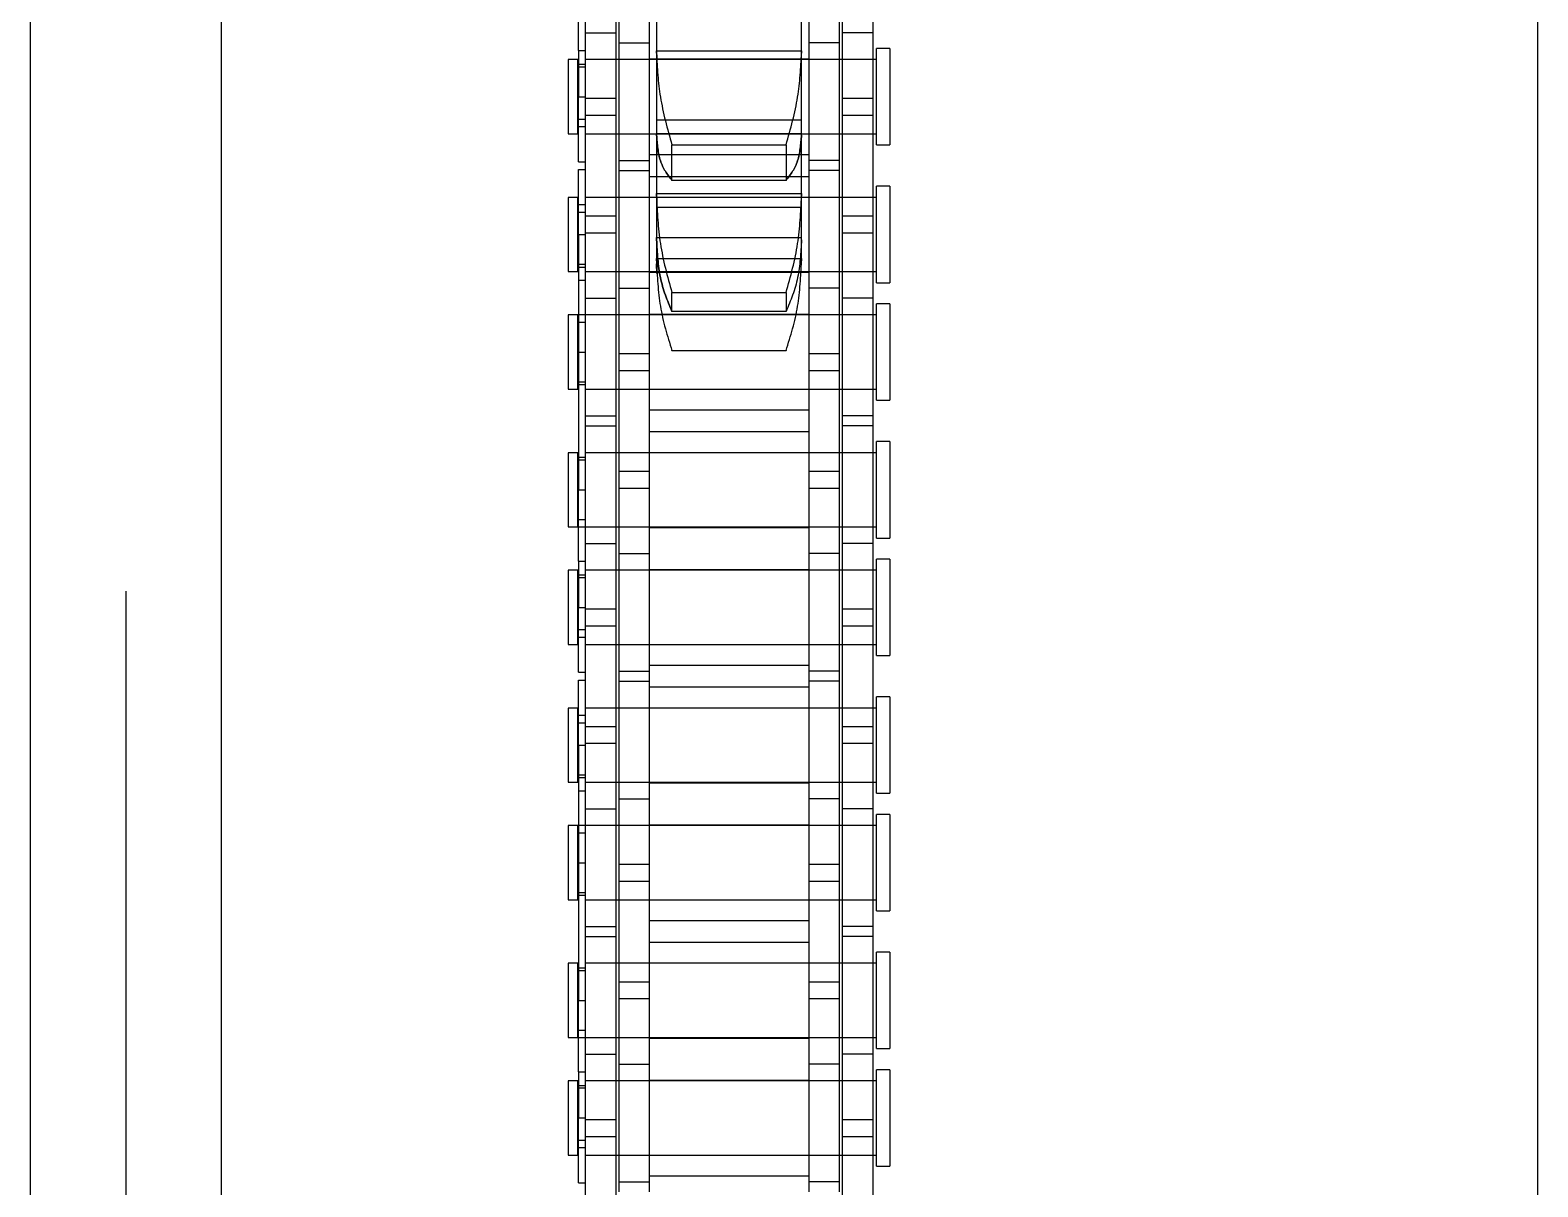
# Model space of a CAD drawing. Header units: metres. Extents: x 0 to 63075, y 0 to 44550.
# Drawn here: x 14100.6 to 14175.6, y 29321.3 to 29378.8 of the extents above; entities that cross this region are included whole.
import ezdxf

# ---------------------------------------------------------------- set-up
doc = ezdxf.new("R2010")
doc.units = ezdxf.units.M
doc.header["$LTSCALE"] = 75
doc.linetypes.add('HIDDEN2', pattern=[4.7625, 3.175, -1.5875])
for name, color, linetype in [('SDM', 7, 'Continuous'), ('SL4', 4, 'Continuous'), ('ST1', 7, 'HIDDEN2')]:
    doc.layers.add(name, color=color, linetype=linetype)

# ---------------------------------------------------------------- blocks, each defined once
blk = doc.blocks.new('A$Ca53c419a')
at = {"layer": 'SL4'}
for p, q in [((3664.713, 495.765), (2339.738, 495.765)), ((2339.738, 486.24), (3664.713, 486.24)), ((2339.738, 420.765), (3664.713, 420.765))]:
    blk.add_line(p, q, dxfattribs=at)
at = {"layer": 'ST1'}
for p, q in [((3664.713, 491.003), (2339.738, 491.003)), ((2339.738, 486.24), (3664.713, 486.24)), ((2925.972, 469), (2922.282, 469)), ((2922.282, 469), (2922.282, 468.526)), ((2925.972, 468.526), (2925.972, 469)), ((2931.821, 469), (2928.131, 469)), ((2928.131, 469), (2928.131, 468.526)), ((2931.821, 468.526), (2931.821, 469)), ((2938.672, 469), (2934.982, 469)), ((2934.982, 469), (2934.982, 468.526)), ((2938.672, 468.526), (2938.672, 469)), ((2944.521, 469), (2940.831, 469)), ((2940.831, 469), (2940.831, 468.526)), ((2944.521, 468.526), (2944.521, 469)), ((2951.372, 469), (2947.682, 469)), ((2947.682, 469), (2947.682, 468.526)), ((2951.372, 468.526), (2951.372, 469)), ((2957.221, 469), (2953.531, 469)), ((2953.531, 469), (2953.531, 468.526)), ((2957.221, 468.526), (2957.221, 469)), ((2964.072, 469), (2960.382, 469)), ((2960.382, 469), (2960.382, 468.526)), ((2964.072, 468.526), (2964.072, 469)), ((2969.921, 469), (2966.231, 469)), ((2966.231, 469), (2966.231, 468.526)), ((2969.921, 468.526), (2969.921, 469)), ((2976.772, 469), (2973.082, 469)), ((2973.082, 469), (2973.082, 468.526)), ((2976.772, 468.526), (2976.772, 469)), ((2923.196, 468.157), (2914.101, 468.157)), ((2920.897, 468.489), (2920.897, 468.157)), ((2920.897, 468.489), (2924.127, 468.489)), ((2922.282, 468.526), (2925.972, 468.526)), ((2922.282, 468.157), (2922.282, 466.637)), ((2922.282, 468.157), (2922.282, 453.659)), ((2922.651, 468.526), (2922.651, 468.157)), ((2923.02, 468.489), (2923.02, 468.157)), ((2924.056, 468.157), (2923.196, 468.157)), ((2923.196, 466.637), (2923.196, 468.157)), ((2933.151, 468.157), (2924.056, 468.157)), ((2924.056, 468.157), (2924.056, 466.637)), ((2924.127, 468.489), (2924.127, 468.157)), ((2926.424, 468.489), (2924.127, 468.489)), ((2925.603, 468.157), (2925.603, 468.526)), ((2925.746, 468.489), (2925.746, 468.157)), ((2925.972, 466.637), (2925.972, 468.157)), ((2925.972, 453.659), (2925.972, 468.157)), ((2926.424, 468.489), (2929.976, 468.489)), ((2926.424, 468.489), (2926.424, 468.157)), ((2927.302, 468.157), (2927.302, 466.637)), ((2928.131, 468.526), (2931.821, 468.526)), ((2928.131, 468.489), (2928.131, 466.637)), ((2928.131, 468.157), (2928.131, 453.659)), ((2928.5, 468.526), (2928.5, 468.157)), ((2929.976, 468.489), (2929.976, 468.157)), ((2942.676, 468.489), (2929.976, 468.489)), ((2931.452, 468.157), (2931.452, 468.526)), ((2931.595, 468.489), (2931.595, 468.157)), ((2931.821, 466.637), (2931.821, 468.157)), ((2931.821, 453.659), (2931.821, 468.157)), ((2933.151, 468.157), (2933.151, 466.637)), ((2939.501, 468.157), (2933.151, 468.157)), ((2933.652, 468.157), (2933.652, 466.637)), ((2934.982, 468.526), (2938.672, 468.526)), ((2934.982, 468.157), (2934.982, 466.637)), ((2934.982, 468.157), (2934.982, 453.659)), ((2935.208, 468.489), (2935.208, 468.157)), ((2935.351, 468.526), (2935.351, 468.157)), ((2936.827, 468.489), (2936.827, 468.157)), ((2938.303, 468.157), (2938.303, 468.526)), ((2938.672, 466.637), (2938.672, 468.489)), ((2938.672, 453.659), (2938.672, 468.157)), ((2939.501, 468.157), (2939.501, 466.637)), ((2948.596, 468.157), (2939.501, 468.157)), ((2940.379, 468.157), (2940.379, 468.489)), ((2940.831, 468.526), (2944.521, 468.526)), ((2940.831, 468.157), (2940.831, 466.637)), ((2940.831, 468.157), (2940.831, 453.659)), ((2941.057, 468.489), (2941.057, 468.157)), ((2941.2, 468.526), (2941.2, 468.157)), ((2942.676, 468.489), (2942.676, 468.157)), ((2942.676, 468.489), (2945.906, 468.489)), ((2942.747, 466.637), (2942.747, 468.157)), ((2943.607, 468.157), (2943.607, 466.637)), ((2943.783, 468.489), (2943.783, 468.157)), ((2944.152, 468.157), (2944.152, 468.526)), ((2944.521, 466.637), (2944.521, 468.157)), ((2944.521, 453.659), (2944.521, 468.157)), ((2945.906, 468.489), (2945.906, 468.157)), ((2946.297, 468.489), (2946.297, 468.157)), ((2946.297, 468.489), (2949.527, 468.489)), ((2947.682, 468.526), (2951.372, 468.526)), ((2947.682, 468.157), (2947.682, 466.637)), ((2947.682, 468.157), (2947.682, 453.659)), ((2948.051, 468.526), (2948.051, 468.157)), ((2948.42, 468.489), (2948.42, 468.157)), ((2949.456, 468.157), (2948.596, 468.157)), ((2948.596, 466.637), (2948.596, 468.157)), ((2958.551, 468.157), (2949.456, 468.157)), ((2949.456, 468.157), (2949.456, 466.637)), ((2949.527, 468.489), (2949.527, 468.157)), ((2951.824, 468.489), (2949.527, 468.489)), ((2951.003, 468.157), (2951.003, 468.526)), ((2951.146, 468.489), (2951.146, 468.157)), ((2951.372, 466.637), (2951.372, 468.157)), ((2951.372, 453.659), (2951.372, 468.157)), ((2951.824, 468.489), (2955.376, 468.489)), ((2951.824, 468.489), (2951.824, 468.157)), ((2952.702, 468.157), (2952.702, 466.637)), ((2953.531, 468.526), (2957.221, 468.526)), ((2953.531, 468.489), (2953.531, 466.637)), ((2953.531, 468.157), (2953.531, 453.659)), ((2953.9, 468.526), (2953.9, 468.157)), ((2955.376, 468.489), (2955.376, 468.157)), ((2968.076, 468.489), (2955.376, 468.489)), ((2956.852, 468.157), (2956.852, 468.526)), ((2956.995, 468.489), (2956.995, 468.157)), ((2957.221, 466.637), (2957.221, 468.157)), ((2957.221, 453.659), (2957.221, 468.157)), ((2958.551, 468.157), (2958.551, 466.637)), ((2964.901, 468.157), (2958.551, 468.157)), ((2959.052, 468.157), (2959.052, 466.637)), ((2960.382, 468.526), (2964.072, 468.526)), ((2960.382, 468.157), (2960.382, 466.637)), ((2960.382, 468.157), (2960.382, 453.659)), ((2960.608, 468.489), (2960.608, 468.157)), ((2960.751, 468.526), (2960.751, 468.157)), ((2962.227, 468.489), (2962.227, 468.157)), ((2963.703, 468.157), (2963.703, 468.526)), ((2964.072, 466.637), (2964.072, 468.489)), ((2964.072, 453.659), (2964.072, 468.157)), ((2964.901, 468.157), (2964.901, 466.637)), ((2973.996, 468.157), (2964.901, 468.157)), ((2965.779, 468.157), (2965.779, 468.489)), ((2966.231, 468.526), (2969.921, 468.526)), ((2966.231, 468.157), (2966.231, 466.637)), ((2966.231, 468.157), (2966.231, 453.659)), ((2966.457, 468.489), (2966.457, 468.157)), ((2966.6, 468.526), (2966.6, 468.157)), ((2968.076, 468.489), (2968.076, 468.157)), ((2968.076, 468.489), (2971.306, 468.489)), ((2968.147, 466.637), (2968.147, 468.157)), ((2969.007, 468.157), (2969.007, 466.637)), ((2969.183, 468.489), (2969.183, 468.157)), ((2969.552, 468.157), (2969.552, 468.526)), ((2969.921, 466.637), (2969.921, 468.157)), ((2969.921, 453.659), (2969.921, 468.157)), ((2971.306, 468.489), (2971.306, 468.157)), ((2971.697, 468.489), (2971.697, 468.157)), ((2971.697, 468.489), (2974.927, 468.489)), ((2973.082, 468.526), (2976.772, 468.526)), ((2973.082, 468.157), (2973.082, 466.637)), ((2973.082, 468.157), (2973.082, 453.659)), ((2973.451, 468.526), (2973.451, 468.157)), ((2973.82, 468.489), (2973.82, 468.157)), ((2974.856, 468.157), (2973.996, 468.157)), ((2973.996, 466.637), (2973.996, 468.157)), ((2983.951, 468.157), (2974.856, 468.157)), ((2974.856, 468.157), (2974.856, 466.637)), ((2974.927, 468.489), (2974.927, 468.157)), ((2977.224, 468.489), (2974.927, 468.489)), ((2976.403, 468.157), (2976.403, 468.526)), ((2976.546, 468.489), (2976.546, 468.157)), ((2976.772, 466.637), (2976.772, 468.157)), ((2976.772, 453.659), (2976.772, 468.157)), ((2977.224, 468.489), (2980.776, 468.489)), ((2977.224, 468.489), (2977.224, 468.157)), ((2978.102, 468.157), (2978.102, 466.637)), ((2923.196, 466.637), (2914.101, 466.637)), ((2924.056, 466.637), (2923.196, 466.637)), ((2933.151, 466.637), (2924.056, 466.637)), ((2939.501, 466.637), (2933.151, 466.637)), ((2948.596, 466.637), (2939.501, 466.637)), ((2949.456, 466.637), (2948.596, 466.637)), ((2958.551, 466.637), (2949.456, 466.637)), ((2964.901, 466.637), (2958.551, 466.637)), ((2973.996, 466.637), (2964.901, 466.637)), ((2974.856, 466.637), (2973.996, 466.637)), ((2983.951, 466.637), (2974.856, 466.637)), ((2926.801, 466.485), (2920.451, 466.485)), ((2920.952, 466.485), (2920.952, 464.965)), ((2922.282, 466.485), (2922.282, 464.965)), ((2925.972, 464.965), (2925.972, 466.485)), ((2926.801, 466.485), (2926.801, 464.965)), ((2935.896, 466.485), (2926.801, 466.485)), ((2928.131, 466.485), (2928.131, 464.965)), ((2930.047, 464.965), (2930.047, 466.485)), ((2930.907, 466.485), (2930.907, 464.965)), ((2931.821, 464.965), (2931.821, 466.485)), ((2934.982, 466.485), (2934.982, 464.965)), ((2936.756, 466.485), (2935.896, 466.485)), ((2935.896, 464.965), (2935.896, 466.485)), ((2945.851, 466.485), (2936.756, 466.485)), ((2936.756, 466.485), (2936.756, 464.965)), ((2938.672, 464.965), (2938.672, 466.485)), ((2940.002, 466.485), (2940.002, 464.965)), ((2940.831, 466.485), (2940.831, 464.965)), ((2944.521, 464.965), (2944.521, 466.485)), ((2945.851, 466.485), (2945.851, 464.965)), ((2952.201, 466.485), (2945.851, 466.485)), ((2946.352, 466.485), (2946.352, 464.965)), ((2947.682, 466.485), (2947.682, 464.965)), ((2951.372, 464.965), (2951.372, 466.485)), ((2952.201, 466.485), (2952.201, 464.965)), ((2961.296, 466.485), (2952.201, 466.485)), ((2953.531, 466.485), (2953.531, 464.965)), ((2955.447, 464.965), (2955.447, 466.485)), ((2956.307, 466.485), (2956.307, 464.965)), ((2957.221, 464.965), (2957.221, 466.485)), ((2960.382, 466.485), (2960.382, 464.965)), ((2962.156, 466.485), (2961.296, 466.485)), ((2961.296, 464.965), (2961.296, 466.485)), ((2971.251, 466.485), (2962.156, 466.485)), ((2962.156, 466.485), (2962.156, 464.965)), ((2964.072, 464.965), (2964.072, 466.485)), ((2965.402, 466.485), (2965.402, 464.965)), ((2966.231, 466.485), (2966.231, 464.965)), ((2969.921, 464.965), (2969.921, 466.485)), ((2971.251, 466.485), (2971.251, 464.965)), ((2977.601, 466.485), (2971.251, 466.485)), ((2971.752, 466.485), (2971.752, 464.965)), ((2973.082, 466.485), (2973.082, 464.965)), ((2976.772, 464.965), (2976.772, 466.485)), ((2977.601, 466.485), (2977.601, 464.965)), ((2986.696, 466.485), (2977.601, 466.485)), ((2926.801, 464.965), (2920.451, 464.965)), ((2921.236, 457.035), (2921.236, 464.965)), ((2922.282, 464.965), (2922.282, 457.035)), ((2925.972, 457.035), (2925.972, 464.965)), ((2926.016, 464.965), (2926.016, 457.035)), ((2935.896, 464.965), (2926.801, 464.965)), ((2928.087, 457.035), (2928.087, 464.965)), ((2928.131, 464.965), (2928.131, 457.035)), ((2931.821, 457.035), (2931.821, 464.965)), ((2932.867, 464.965), (2932.867, 457.035)), ((2933.936, 457.035), (2933.936, 464.965)), ((2934.982, 464.965), (2934.982, 457.035)), ((2936.756, 464.965), (2935.896, 464.965)), ((2945.851, 464.965), (2936.756, 464.965)), ((2938.672, 457.035), (2938.672, 464.965)), ((2938.716, 464.965), (2938.716, 457.035)), ((2940.787, 457.035), (2940.787, 464.965)), ((2940.831, 464.965), (2940.831, 457.035)), ((2944.521, 457.035), (2944.521, 464.965)), ((2945.567, 464.965), (2945.567, 457.035)), ((2952.201, 464.965), (2945.851, 464.965)), ((2946.636, 457.035), (2946.636, 464.965)), ((2947.682, 464.965), (2947.682, 457.035)), ((2951.372, 457.035), (2951.372, 464.965)), ((2951.416, 464.965), (2951.416, 457.035)), ((2961.296, 464.965), (2952.201, 464.965)), ((2953.487, 457.035), (2953.487, 464.965)), ((2953.531, 464.965), (2953.531, 457.035)), ((2957.221, 457.035), (2957.221, 464.965)), ((2958.267, 464.965), (2958.267, 457.035)), ((2959.336, 457.035), (2959.336, 464.965)), ((2960.382, 464.965), (2960.382, 457.035)), ((2962.156, 464.965), (2961.296, 464.965)), ((2971.251, 464.965), (2962.156, 464.965)), ((2964.072, 457.035), (2964.072, 464.965)), ((2964.116, 464.965), (2964.116, 457.035)), ((2966.138, 464.596), (2966.618, 464.605)), ((2966.187, 457.035), (2966.187, 464.965)), ((2966.231, 464.965), (2966.231, 457.035)), ((2966.758, 464.605), (2966.618, 464.605)), ((2966.885, 464.605), (2966.758, 464.605)), ((2966.758, 464.605), (2966.885, 464.605)), ((2966.758, 464.605), (2966.885, 464.605)), ((2966.885, 464.605), (2966.758, 464.605)), ((2966.885, 464.605), (2966.885, 457.395)), ((2967.815, 464.605), (2966.885, 464.605)), ((2969.98, 464.605), (2967.815, 464.605)), ((2967.924, 464.605), (2967.815, 464.605)), ((2967.815, 464.605), (2967.924, 464.605)), ((2967.924, 464.605), (2967.924, 457.395)), ((2969.422, 457.395), (2969.422, 464.605)), ((2969.921, 457.035), (2969.921, 464.965)), ((2970.108, 464.605), (2969.98, 464.605)), ((2969.98, 464.605), (2970.108, 464.605)), ((2969.98, 464.605), (2970.108, 464.605)), ((2970.108, 464.605), (2969.98, 464.605)), ((2970.108, 464.605), (2970.108, 457.395)), ((2973.022, 464.605), (2970.108, 464.605)), ((2970.967, 464.965), (2970.967, 457.035)), ((2977.601, 464.965), (2971.251, 464.965)), ((2972.036, 457.035), (2972.036, 464.965)), ((2977.09, 464.605), (2973.022, 464.605)), ((2973.1, 464.605), (2973.022, 464.605)), ((2973.022, 464.605), (2973.1, 464.605)), ((2973.082, 464.965), (2973.082, 457.035)), ((2973.1, 464.605), (2973.1, 457.395)), ((2973.769, 457.395), (2973.769, 464.605)), ((2976.772, 457.035), (2976.772, 464.965)), ((2976.816, 464.965), (2976.816, 457.035)), ((2977.206, 464.605), (2977.09, 464.605)), ((2977.09, 464.605), (2977.206, 464.605)), ((2977.09, 464.605), (2977.206, 464.605)), ((2977.206, 464.605), (2977.09, 464.605)), ((2977.206, 464.605), (2977.206, 457.395)), ((2981.751, 464.605), (2977.206, 464.605)), ((2986.696, 464.965), (2977.601, 464.965)), ((2962.285, 463.843), (2962.309, 463.843)), ((2962.285, 458.157), (2962.285, 463.843)), ((2962.309, 463.843), (2962.309, 458.157)), ((2964.247, 463.843), (2965.185, 463.843)), ((2964.247, 458.157), (2964.247, 463.843)), ((2965.185, 463.843), (2965.185, 458.157)), ((2970.766, 463.843), (2972.529, 463.843)), ((2970.766, 458.157), (2970.766, 463.843)), ((2972.529, 463.843), (2972.529, 458.157)), ((2962.309, 458.157), (2962.285, 458.157)), ((2965.185, 458.157), (2964.247, 458.157)), ((2972.529, 458.157), (2970.766, 458.157)), ((2926.801, 457.035), (2920.451, 457.035)), ((2920.952, 455.515), (2920.952, 457.035)), ((2922.282, 457.035), (2922.282, 455.515)), ((2925.972, 455.515), (2925.972, 457.035)), ((2926.801, 455.515), (2926.801, 457.035)), ((2935.896, 457.035), (2926.801, 457.035)), ((2928.131, 457.035), (2928.131, 455.515)), ((2930.047, 455.515), (2930.047, 457.035)), ((2930.907, 457.035), (2930.907, 455.515)), ((2931.821, 455.515), (2931.821, 457.035)), ((2934.982, 457.035), (2934.982, 455.515)), ((2936.756, 457.035), (2935.896, 457.035)), ((2935.896, 455.515), (2935.896, 457.035)), ((2945.851, 457.035), (2936.756, 457.035)), ((2936.756, 457.035), (2936.756, 455.515)), ((2938.672, 455.515), (2938.672, 457.035)), ((2940.002, 455.515), (2940.002, 457.035)), ((2940.831, 457.035), (2940.831, 455.515)), ((2944.521, 455.515), (2944.521, 457.035)), ((2945.851, 455.515), (2945.851, 457.035)), ((2952.201, 457.035), (2945.851, 457.035)), ((2946.352, 455.515), (2946.352, 457.035)), ((2947.682, 457.035), (2947.682, 455.515)), ((2951.372, 455.515), (2951.372, 457.035)), ((2952.201, 455.515), (2952.201, 457.035)), ((2961.296, 457.035), (2952.201, 457.035)), ((2953.531, 457.035), (2953.531, 455.515)), ((2955.447, 455.515), (2955.447, 457.035)), ((2956.307, 457.035), (2956.307, 455.515)), ((2957.221, 455.515), (2957.221, 457.035)), ((2960.382, 457.035), (2960.382, 455.515)), ((2962.156, 457.035), (2961.296, 457.035)), ((2961.296, 455.515), (2961.296, 457.035)), ((2971.251, 457.035), (2962.156, 457.035)), ((2962.156, 457.035), (2962.156, 455.515)), ((2964.072, 455.515), (2964.072, 457.035)), ((2965.402, 455.515), (2965.402, 457.035)), ((2966.231, 457.035), (2966.231, 455.515)), ((2966.618, 457.395), (2966.758, 457.395)), ((2966.758, 457.395), (2966.885, 457.395)), ((2966.885, 457.395), (2966.758, 457.395)), ((2966.885, 457.395), (2966.758, 457.395)), ((2966.758, 457.395), (2966.885, 457.395)), ((2966.885, 457.395), (2967.815, 457.395)), ((2967.815, 457.395), (2969.98, 457.395)), ((2967.815, 457.395), (2967.924, 457.395)), ((2969.921, 455.515), (2969.921, 457.035)), ((2969.98, 457.395), (2970.108, 457.395)), ((2970.108, 457.395), (2969.98, 457.395)), ((2970.108, 457.395), (2969.98, 457.395)), ((2969.98, 457.395), (2970.108, 457.395)), ((2970.108, 457.395), (2973.022, 457.395)), ((2971.251, 455.515), (2971.251, 457.035)), ((2977.601, 457.035), (2971.251, 457.035)), ((2971.752, 455.515), (2971.752, 457.035)), ((2973.022, 457.395), (2977.09, 457.395)), ((2973.022, 457.395), (2973.1, 457.395)), ((2973.082, 457.035), (2973.082, 455.515)), ((2976.772, 455.515), (2976.772, 457.035)), ((2977.09, 457.395), (2977.206, 457.395)), ((2977.206, 457.395), (2977.09, 457.395)), ((2977.206, 457.395), (2977.09, 457.395)), ((2977.09, 457.395), (2977.206, 457.395)), ((2977.206, 457.395), (2981.751, 457.395)), ((2977.601, 455.515), (2977.601, 457.035)), ((2986.696, 457.035), (2977.601, 457.035)), ((2923.196, 455.363), (2914.101, 455.363)), ((2926.801, 455.515), (2920.451, 455.515)), ((2922.282, 455.363), (2922.282, 453.843)), ((2924.056, 455.363), (2923.196, 455.363)), ((2923.196, 453.843), (2923.196, 455.363)), ((2933.151, 455.363), (2924.056, 455.363)), ((2924.056, 455.363), (2924.056, 453.843)), ((2925.972, 453.843), (2925.972, 455.363)), ((2935.896, 455.515), (2926.801, 455.515)), ((2927.302, 453.843), (2927.302, 455.363)), ((2928.131, 455.363), (2928.131, 453.843)), ((2931.821, 453.843), (2931.821, 455.363)), ((2933.151, 453.843), (2933.151, 455.363)), ((2939.501, 455.363), (2933.151, 455.363)), ((2933.652, 453.843), (2933.652, 455.363)), ((2934.982, 455.363), (2934.982, 453.843)), ((2936.756, 455.515), (2935.896, 455.515)), ((2945.851, 455.515), (2936.756, 455.515)), ((2938.672, 453.843), (2938.672, 455.363)), ((2939.501, 453.843), (2939.501, 455.363)), ((2948.596, 455.363), (2939.501, 455.363)), ((2940.831, 455.363), (2940.831, 453.843)), ((2942.747, 453.843), (2942.747, 455.363)), ((2943.607, 455.363), (2943.607, 453.843)), ((2944.521, 453.843), (2944.521, 455.363)), ((2952.201, 455.515), (2945.851, 455.515)), ((2947.682, 455.363), (2947.682, 453.843)), ((2949.456, 455.363), (2948.596, 455.363)), ((2948.596, 453.843), (2948.596, 455.363)), ((2958.551, 455.363), (2949.456, 455.363)), ((2949.456, 455.363), (2949.456, 453.843)), ((2951.372, 453.843), (2951.372, 455.363)), ((2961.296, 455.515), (2952.201, 455.515)), ((2952.702, 453.843), (2952.702, 455.363)), ((2953.531, 455.363), (2953.531, 453.843)), ((2957.221, 453.843), (2957.221, 455.363)), ((2958.551, 453.843), (2958.551, 455.363)), ((2964.901, 455.363), (2958.551, 455.363)), ((2959.052, 453.843), (2959.052, 455.363)), ((2960.382, 455.363), (2960.382, 453.843)), ((2962.156, 455.515), (2961.296, 455.515)), ((2971.251, 455.515), (2962.156, 455.515)), ((2964.072, 453.843), (2964.072, 455.363)), ((2964.901, 453.843), (2964.901, 455.363)), ((2973.996, 455.363), (2964.901, 455.363)), ((2966.231, 455.363), (2966.231, 453.843)), ((2968.147, 453.843), (2968.147, 455.363)), ((2969.007, 455.363), (2969.007, 453.843)), ((2969.921, 453.843), (2969.921, 455.363)), ((2977.601, 455.515), (2971.251, 455.515)), ((2973.082, 455.363), (2973.082, 453.843)), ((2974.856, 455.363), (2973.996, 455.363)), ((2973.996, 453.843), (2973.996, 455.363)), ((2983.951, 455.363), (2974.856, 455.363)), ((2974.856, 455.363), (2974.856, 453.843)), ((2976.772, 453.843), (2976.772, 455.363)), ((2986.696, 455.515), (2977.601, 455.515)), ((2978.102, 453.843), (2978.102, 455.363)), ((2923.196, 453.843), (2914.101, 453.843)), ((2924.056, 453.843), (2923.196, 453.843)), ((2933.151, 453.843), (2924.056, 453.843)), ((2939.501, 453.843), (2933.151, 453.843)), ((2948.596, 453.843), (2939.501, 453.843)), ((2949.456, 453.843), (2948.596, 453.843)), ((2958.551, 453.843), (2949.456, 453.843)), ((2964.901, 453.843), (2958.551, 453.843)), ((2973.996, 453.843), (2964.901, 453.843)), ((2974.856, 453.843), (2973.996, 453.843)), ((2983.951, 453.843), (2974.856, 453.843)), ((2921.729, 453.659), (2926.526, 453.659)), ((2921.729, 453.659), (2921.729, 453)), ((2926.526, 453), (2926.526, 453.659)), ((2927.577, 453.659), (2932.374, 453.659)), ((2927.577, 453.659), (2927.577, 453)), ((2932.374, 453), (2932.374, 453.659)), ((2934.429, 453.659), (2939.226, 453.659)), ((2934.429, 453.659), (2934.429, 453)), ((2939.226, 453), (2939.226, 453.659)), ((2940.277, 453.659), (2945.074, 453.659)), ((2940.277, 453.659), (2940.277, 453)), ((2945.074, 453), (2945.074, 453.659)), ((2947.129, 453.659), (2951.926, 453.659)), ((2947.129, 453.659), (2947.129, 453)), ((2951.926, 453), (2951.926, 453.659)), ((2952.977, 453.659), (2957.774, 453.659)), ((2952.977, 453.659), (2952.977, 453)), ((2957.774, 453), (2957.774, 453.659)), ((2959.829, 453.659), (2964.626, 453.659)), ((2959.829, 453.659), (2959.829, 453)), ((2964.626, 453), (2964.626, 453.659)), ((2965.677, 453.659), (2970.474, 453.659)), ((2965.677, 453.659), (2965.677, 453)), ((2970.474, 453), (2970.474, 453.659)), ((2972.529, 453.659), (2977.326, 453.659)), ((2972.529, 453.659), (2972.529, 453)), ((2977.326, 453), (2977.326, 453.659)), ((2926.526, 453), (2921.729, 453)), ((2932.374, 453), (2927.577, 453)), ((2939.226, 453), (2934.429, 453)), ((2945.074, 453), (2940.277, 453)), ((2951.926, 453), (2947.129, 453)), ((2957.774, 453), (2952.977, 453)), ((2964.626, 453), (2959.829, 453)), ((2970.474, 453), (2965.677, 453)), ((2977.326, 453), (2972.529, 453))]:
    blk.add_line(p, q, dxfattribs=at)
for points, knots in [([(2966.758, 464.605), (2965.993, 464.57), (2964.412, 464.496), (2963.024, 464.065), (2962.309, 463.843)], [0, 0, 0, 0, 0.484725, 1, 1, 1, 1]), ([(2964.247, 463.843), (2964.785, 464.065), (2965.83, 464.496), (2967.167, 464.57), (2967.815, 464.605)], [0, 0, 0, 0, 0.5152637, 1, 1, 1, 1]), ([(2967.815, 464.605), (2967.167, 464.57), (2965.83, 464.496), (2964.785, 464.065), (2964.247, 463.843)], [0, 0, 0, 0, 0.4847361, 1, 1, 1, 1]), ([(2969.98, 464.605), (2969.188, 464.57), (2967.556, 464.496), (2965.991, 464.065), (2965.185, 463.843)], [0, 0, 0, 0, 0.484722, 1, 1, 1, 1]), ([(2970.766, 463.843), (2971.062, 464.065), (2971.637, 464.496), (2972.569, 464.57), (2973.022, 464.605)], [0, 0, 0, 0, 0.515263, 1, 1, 1, 1]), ([(2973.022, 464.605), (2972.569, 464.57), (2971.637, 464.496), (2971.062, 464.065), (2970.766, 463.843)], [0, 0, 0, 0, 0.484737, 1, 1, 1, 1]), ([(2977.09, 464.605), (2976.369, 464.57), (2974.881, 464.496), (2973.329, 464.065), (2972.529, 463.843)], [0, 0, 0, 0, 0.484736, 1, 1, 1, 1]), ([(2962.309, 458.157), (2963.024, 457.935), (2964.412, 457.504), (2965.992, 457.43), (2966.758, 457.395)], [0, 0, 0, 0, 0.515254, 1, 1, 1, 1]), ([(2967.815, 457.395), (2967.167, 457.43), (2965.83, 457.504), (2964.785, 457.935), (2964.247, 458.157)], [0, 0, 0, 0, 0.484736, 1, 1, 1, 1]), ([(2965.185, 458.157), (2965.991, 457.935), (2967.556, 457.504), (2969.188, 457.43), (2969.98, 457.395)], [0, 0, 0, 0, 0.515256, 1, 1, 1, 1]), ([(2973.022, 457.395), (2972.569, 457.43), (2971.637, 457.504), (2971.062, 457.935), (2970.766, 458.157)], [0, 0, 0, 0, 0.484737, 1, 1, 1, 1]), ([(2970.766, 458.157), (2971.062, 457.935), (2971.637, 457.504), (2972.569, 457.43), (2973.022, 457.395)], [0, 0, 0, 0, 0.5152633, 1, 1, 1, 1]), ([(2972.529, 458.157), (2973.329, 457.935), (2974.881, 457.504), (2976.369, 457.43), (2977.09, 457.395)], [0, 0, 0, 0, 0.515264, 1, 1, 1, 1])]:
    blk.add_open_spline(points, degree=3, knots=knots, dxfattribs=at)

msp = doc.modelspace()

# ---------------------------------------------------------------- block references
at = {"layer": 'SDM', "rotation": 90}
msp.add_blockref('A$Ca53c419a', (14596.359, 26400.599), dxfattribs=at)

doc.saveas('drawing.dxf')
